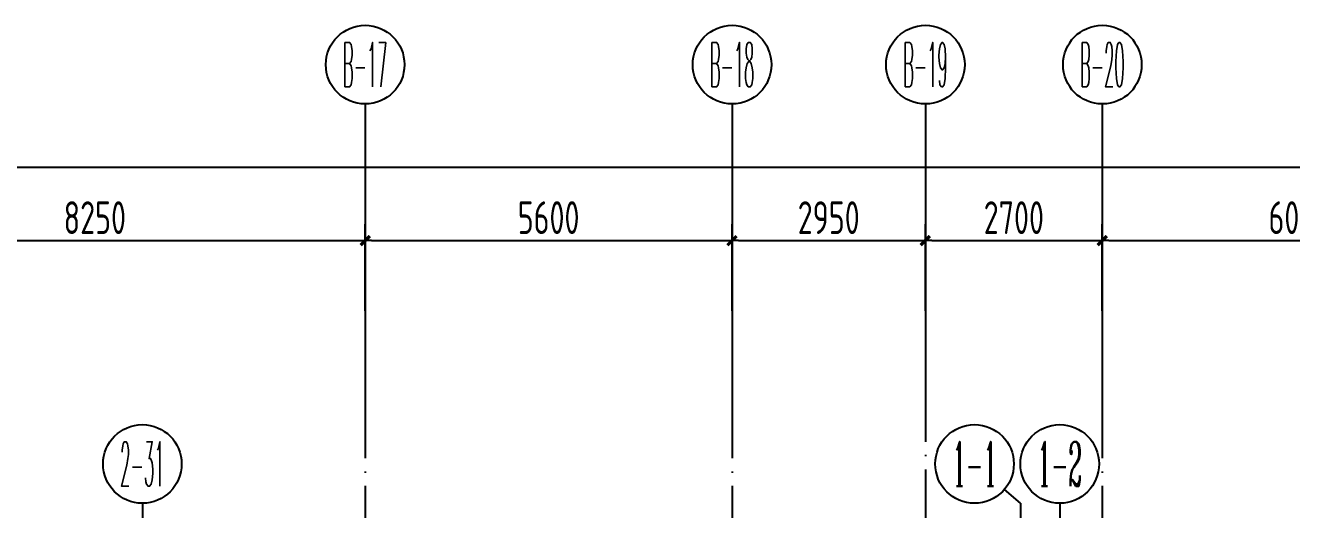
# Model space of a CAD drawing. Header units: millimetres. Extents: x 156735 to 386235, y 467499 to 703525.
# Drawn here: x 290411 to 309736, y 675036 to 682425 of the extents above; entities that cross this region are included whole.
import ezdxf
from ezdxf.enums import TextEntityAlignment as Align

# ---------------------------------------------------------------- set-up
doc = ezdxf.new("R2010")
doc.units = ezdxf.units.MM
doc.header["$LTSCALE"] = 100
doc.header["$PDMODE"] = 35
doc.header["$PDSIZE"] = 200
doc.linetypes.add('DOTE', pattern=[2.42, 2, -0.2, 0.02, -0.2])
for name, color, linetype in [('B-TEXT', 7, 'Continuous'), ('Q-AXIS', 3, 'Continuous'), ('Q-dote', 253, 'DOTE')]:
    doc.layers.add(name, color=color, linetype=linetype)
doc.styles.add('_TCH_AXIS', font='COMPLEX', dxfattribs={"bigfont": 'GBCBIG'})
doc.styles.add('COMPLEX', font='tssdeng.shx', dxfattribs={"width": 0.7, "bigfont": 'tssdchn.shx'})
doc.styles.add('TSSD_Dimension', font='Tssdeng.shx', dxfattribs={"width": 0.7, "bigfont": 'hztxt.shx'})
doc.dimstyles.new('TSSD_100_100$0', dxfattribs={"dimtxt": 300, "dimasz": 100, "dimexe": 250, "dimexo": 250, "dimgap": 100, "dimtad": 1, "dimdec": 0, "dimzin": 0, "dimdsep": 46, "dimtxsty": 'TSSD_Dimension', "dimblk": '_tsdbk', "dimblk1": '_tsdbk', "dimblk2": '_tsdbk', "dimsah": 1, "dimcen": 0, "dimclrt": 7, "dimadec": 0, "dimazin": 0, "dimtfac": 1, "dimtdec": 0, "dimtix": 1, "dimtmove": 2, "dimatfit": 3, "dimldrblk": '_tsdbk', "dimfxl": 1, "dimtolj": 1, "dimtzin": 0, "dimarcsym": 0})

# ---------------------------------------------------------------- blocks, each defined once
blk = doc.blocks.new('_tsdbk')
blk.add_line((-1, 0), (0, 0))
at = {"const_width": 0.5}
blk.add_lwpolyline([(-0.7, -0.7), (0.7, 0.7)], dxfattribs=at)
blk = doc.blocks.new('*D107')
at = {"layer": 'Defpoints', "color": 0}
for p in [(359046, 680262), (196946, 678055), (359046, 678055)]:
    blk.add_point(p, dxfattribs=at)
at = {"layer": 'Q-AXIS', "color": 0, "lineweight": -2}
for p, q in [((196946, 678305), (196946, 680512)), ((359046, 678305), (359046, 680512)), ((197046, 680262), (358946, 680262))]:
    blk.add_line(p, q, dxfattribs=at)
at = {"layer": 'Q-AXIS', "color": 0, "lineweight": -2, "xscale": 100, "yscale": 100, "zscale": 100, "rotation": 180}
blk.add_blockref('_tsdbk', (196946, 680262), dxfattribs=at)
at = {"layer": 'Q-AXIS', "color": 0, "lineweight": -2, "xscale": 100, "yscale": 100, "zscale": 100}
blk.add_blockref('_tsdbk', (359046, 680262), dxfattribs=at)
at = {"layer": 'Q-AXIS', "color": 7, "insert": (250239, 680612), "char_height": 500, "attachment_point": 5, "style": 'TSSD_Dimension'}
blk.add_mtext('\\A1;162100', dxfattribs=at)
blk = doc.blocks.new('_AXISO')
blk.add_circle((0, 0), 0.5)
at = {"layer": 'B-TEXT', "style": 'COMPLEX', "width": 1.450893}
blk.add_attdef('A', text='', height=0.56, dxfattribs=at).set_placement((0.249375, -0.28), (0.749375, -0.28), align=Align.FIT)
blk = doc.blocks.new('*D564')
at = {"layer": 'Defpoints', "color": 0}
for p in [(306846, 679141), (304146, 677820), (306846, 677820)]:
    blk.add_point(p, dxfattribs=at)
at = {"layer": 'Q-AXIS', "color": 0, "lineweight": -2}
for p, q in [((304146, 678070), (304146, 679391)), ((306846, 678070), (306846, 679391)), ((304246, 679141), (306746, 679141))]:
    blk.add_line(p, q, dxfattribs=at)
at = {"layer": 'Q-AXIS', "color": 0, "lineweight": -2, "xscale": 100, "yscale": 100, "zscale": 100, "rotation": 180}
blk.add_blockref('_tsdbk', (304146, 679141), dxfattribs=at)
at = {"layer": 'Q-AXIS', "color": 0, "lineweight": -2, "xscale": 100, "yscale": 100, "zscale": 100}
blk.add_blockref('_tsdbk', (306846, 679141), dxfattribs=at)
at = {"layer": 'Q-AXIS', "color": 7, "insert": (305496, 679491), "char_height": 500, "attachment_point": 5, "style": 'TSSD_Dimension'}
blk.add_mtext('\\A1;2700', dxfattribs=at)
blk = doc.blocks.new('*D595')
at = {"layer": 'Defpoints', "color": 0}
for p in [(295596, 679141), (287346, 677820), (295596, 677820)]:
    blk.add_point(p, dxfattribs=at)
at = {"layer": 'Q-AXIS', "color": 0, "lineweight": -2}
for p, q in [((287346, 678070), (287346, 679391)), ((295596, 678070), (295596, 679391)), ((287446, 679141), (295496, 679141))]:
    blk.add_line(p, q, dxfattribs=at)
at = {"layer": 'Q-AXIS', "color": 0, "lineweight": -2, "xscale": 100, "yscale": 100, "zscale": 100, "rotation": 180}
blk.add_blockref('_tsdbk', (287346, 679141), dxfattribs=at)
at = {"layer": 'Q-AXIS', "color": 0, "lineweight": -2, "xscale": 100, "yscale": 100, "zscale": 100}
blk.add_blockref('_tsdbk', (295596, 679141), dxfattribs=at)
at = {"layer": 'Q-AXIS', "color": 7, "insert": (291471, 679491), "char_height": 500, "attachment_point": 5, "style": 'TSSD_Dimension'}
blk.add_mtext('\\A1;8250', dxfattribs=at)
blk = doc.blocks.new('*D598')
at = {"layer": 'Defpoints', "color": 0}
for p in [(301196, 679141), (295596, 677820), (301196, 677820)]:
    blk.add_point(p, dxfattribs=at)
at = {"layer": 'Q-AXIS', "color": 0, "lineweight": -2}
for p, q in [((295596, 678070), (295596, 679391)), ((301196, 678070), (301196, 679391)), ((295696, 679141), (301096, 679141))]:
    blk.add_line(p, q, dxfattribs=at)
at = {"layer": 'Q-AXIS', "color": 0, "lineweight": -2, "xscale": 100, "yscale": 100, "zscale": 100, "rotation": 180}
blk.add_blockref('_tsdbk', (295596, 679141), dxfattribs=at)
at = {"layer": 'Q-AXIS', "color": 0, "lineweight": -2, "xscale": 100, "yscale": 100, "zscale": 100}
blk.add_blockref('_tsdbk', (301196, 679141), dxfattribs=at)
at = {"layer": 'Q-AXIS', "color": 7, "insert": (298396, 679491), "char_height": 500, "attachment_point": 5, "style": 'TSSD_Dimension'}
blk.add_mtext('\\A1;5600', dxfattribs=at)
blk = doc.blocks.new('*D599')
at = {"layer": 'Defpoints', "color": 0}
for p in [(304146, 679141), (301196, 677820), (304146, 677820)]:
    blk.add_point(p, dxfattribs=at)
at = {"layer": 'Q-AXIS', "color": 0, "lineweight": -2}
for p, q in [((301196, 678070), (301196, 679391)), ((304146, 678070), (304146, 679391)), ((301296, 679141), (304046, 679141))]:
    blk.add_line(p, q, dxfattribs=at)
at = {"layer": 'Q-AXIS', "color": 0, "lineweight": -2, "xscale": 100, "yscale": 100, "zscale": 100, "rotation": 180}
blk.add_blockref('_tsdbk', (301196, 679141), dxfattribs=at)
at = {"layer": 'Q-AXIS', "color": 0, "lineweight": -2, "xscale": 100, "yscale": 100, "zscale": 100}
blk.add_blockref('_tsdbk', (304146, 679141), dxfattribs=at)
at = {"layer": 'Q-AXIS', "color": 7, "insert": (302671, 679491), "char_height": 500, "attachment_point": 5, "style": 'TSSD_Dimension'}
blk.add_mtext('\\A1;2950', dxfattribs=at)
blk = doc.blocks.new('*D622')
at = {"layer": 'Defpoints', "color": 0}
for p in [(312846, 679141), (306846, 677820), (312846, 677820)]:
    blk.add_point(p, dxfattribs=at)
at = {"layer": 'Q-AXIS', "color": 0, "lineweight": -2}
for p, q in [((306846, 678070), (306846, 679391)), ((312846, 678070), (312846, 679391)), ((306946, 679141), (312746, 679141))]:
    blk.add_line(p, q, dxfattribs=at)
at = {"layer": 'Q-AXIS', "color": 0, "lineweight": -2, "xscale": 100, "yscale": 100, "zscale": 100, "rotation": 180}
blk.add_blockref('_tsdbk', (306846, 679141), dxfattribs=at)
at = {"layer": 'Q-AXIS', "color": 0, "lineweight": -2, "xscale": 100, "yscale": 100, "zscale": 100}
blk.add_blockref('_tsdbk', (312846, 679141), dxfattribs=at)
at = {"layer": 'Q-AXIS', "color": 7, "insert": (309846, 679491), "char_height": 500, "attachment_point": 5, "style": 'TSSD_Dimension'}
blk.add_mtext('\\A1;6000', dxfattribs=at)

msp = doc.modelspace()

# ---------------------------------------------------------------- linework, layer by layer
at = {"layer": 'Q-AXIS'}
for p, q in [((295596.5, 681225.4), (295596.5, 677819.9)), ((295596.5, 681225.4), (295596.5, 677819.9)), ((295596.5, 681225.4), (295596.5, 677819.9)), ((301196.5, 681225.4), (301196.5, 677819.9)), ((301196.5, 681225.4), (301196.5, 677819.9)), ((301196.5, 681225.4), (301196.5, 677819.9)), ((304146.5, 681225.4), (304146.5, 677819.9)), ((304146.5, 681225.4), (304146.5, 677819.9)), ((304146.5, 681225.4), (304146.5, 677819.9)), ((306846.5, 681225.4), (306846.5, 677819.9)), ((306846.5, 681225.4), (306846.5, 677819.9)), ((306846.5, 681225.4), (306846.5, 677819.9)), ((305596.5, 675133), (305352, 675342.6)), ((292196.5, 675133), (292196.5, 673167.5)), ((305596.5, 675133), (305596.5, 673167.5)), ((306196.5, 675133), (306196.5, 673167.5))]:
    msp.add_line(p, q, dxfattribs=at)
at = {"layer": 'Q-dote', "ltscale": 10}
for p, q in [((304146.5, 678069.9), (304146.5, 656893.4)), ((295596.5, 677819.9), (295596.5, 635994.7)), ((301196.5, 677819.9), (301196.5, 628994.7)), ((306846.5, 677819.9), (306846.5, 672620.9))]:
    msp.add_line(p, q, dxfattribs=at)

# ---------------------------------------------------------------- block references
at = {"layer": 'Q-AXIS'}
ref = msp.add_blockref('_AXISO', (295596.5, 681825.4), dxfattribs=dict(at, xscale=1199.999999999998, yscale=1200, zscale=1200, rotation=359.9996457873818))
ref.add_attrib('A', 'B-17', dxfattribs={"color": 7, "height": 678.82, "rotation": 359.99965, "style": '_TCH_AXIS', "width": 0.272727}).set_placement((295257.1, 681486), (295935.9, 681486), align=Align.FIT)
ref = msp.add_blockref('_AXISO', (301196.5, 681825.4), dxfattribs=dict(at, xscale=1199.999999999998, yscale=1200, zscale=1200, rotation=359.9996457873818))
ref.add_attrib('A', 'B-18', dxfattribs={"color": 7, "height": 678.82, "rotation": 359.99965, "style": '_TCH_AXIS', "width": 0.272727}).set_placement((300857.1, 681486), (301535.9, 681486), align=Align.FIT)
ref = msp.add_blockref('_AXISO', (304146.5, 681825.4), dxfattribs=dict(at, xscale=1199.999999999998, yscale=1200, zscale=1200, rotation=359.9996457873818))
ref.add_attrib('A', 'B-19', dxfattribs={"color": 7, "height": 678.82, "rotation": 359.99965, "style": '_TCH_AXIS', "width": 0.272727}).set_placement((303807.1, 681486), (304485.9, 681486), align=Align.FIT)
ref = msp.add_blockref('_AXISO', (306846.5, 681825.4), dxfattribs=dict(at, xscale=1199.999999999998, yscale=1200, zscale=1200, rotation=359.9996457873818))
ref.add_attrib('A', 'B-20', dxfattribs={"color": 7, "height": 678.82, "rotation": 359.99965, "style": '_TCH_AXIS', "width": 0.256098}).set_placement((306507.1, 681486), (307185.9, 681486), align=Align.FIT)
ref = msp.add_blockref('_AXISO', (292196.5, 675733), dxfattribs=dict(at, xscale=1199.999999999998, yscale=1200, zscale=1200, rotation=359.9996457873818))
ref.add_attrib('A', '2-31', dxfattribs={"color": 7, "height": 678.82, "rotation": 359.99965, "style": '_TCH_AXIS', "width": 0.283784}).set_placement((291857.1, 675393.6), (292535.9, 675393.6), align=Align.FIT)
ref = msp.add_blockref('_AXISO', (304896.5, 675733), dxfattribs=dict(at, xscale=1199.999999999998, yscale=1200, zscale=1200, rotation=359.9996457873818))
ref.add_attrib('A', '1-1', dxfattribs={"color": 7, "height": 678.82, "rotation": 359.99965, "style": '_TCH_AXIS', "width": 0.42}).set_placement((304557.1, 675393.6), (305235.9, 675393.6), align=Align.FIT)
ref = msp.add_blockref('_AXISO', (306196.5, 675733), dxfattribs=dict(at, xscale=1199.999999999998, yscale=1200, zscale=1200, rotation=359.9996457873818))
ref.add_attrib('A', '1-2', dxfattribs={"color": 7, "height": 678.82, "rotation": 359.99965, "style": '_TCH_AXIS', "width": 0.381818}).set_placement((305857.1, 675393.6), (306535.9, 675393.6), align=Align.FIT)

# ---------------------------------------------------------------- dimensions: what is measured, and where the dimension line sits
dim = msp.add_linear_dim(base=(359046.5, 680262.3), p1=(196946.5, 678055.1), p2=(359046.5, 678055.1), dimstyle='TSSD_100_100$0', override={"dimtxt": 500}, dxfattribs=at)
dim.commit()
dim.dimension.update_dxf_attribs({"geometry": '*D107', "text_midpoint": (250239, 680612.3), "dimtype": 160})
for base, p1, p2, picture, middle in [((295596.5, 679141.4), (287346.5, 677819.9), (295596.5, 677819.9), '*D595', (291471.5, 679491.4)), ((301196.5, 679141.4), (295596.5, 677819.9), (301196.5, 677819.9), '*D598', (298396.5, 679491.4)), ((304146.5, 679141.4), (301196.5, 677819.9), (304146.5, 677819.9), '*D599', (302671.5, 679491.4)), ((306846.5, 679141.4), (304146.5, 677819.9), (306846.5, 677819.9), '*D564', (305496.5, 679491.4)), ((312846.5, 679141.4), (306846.5, 677819.9), (312846.5, 677819.9), '*D622', (309846.5, 679491.4))]:
    dim = msp.add_linear_dim(base=base, p1=p1, p2=p2, dimstyle='TSSD_100_100$0', override={"dimtxt": 500}, dxfattribs=at)
    dim.commit()
    dim.dimension.update_dxf_attribs({"geometry": picture, "text_midpoint": middle})

doc.saveas('drawing.dxf')
